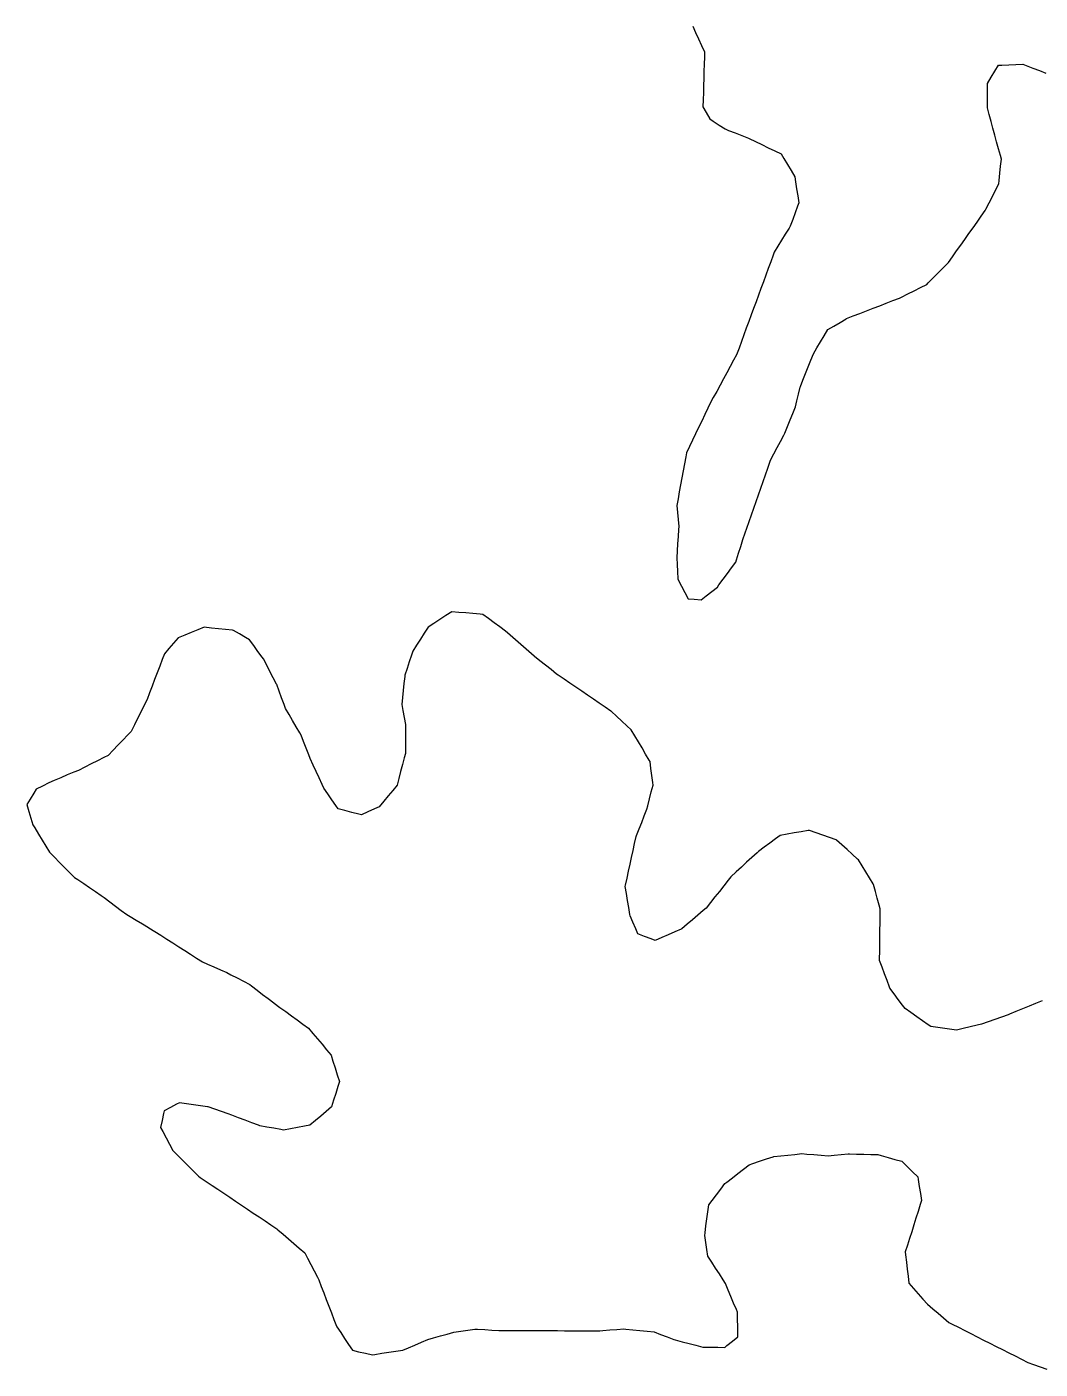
# Model space of a CAD drawing. Header units: millimetres. Extents: x 165 to 2352, y 1753 to 3323.
# Drawn here: x 1876.2 to 2019.2, y 1804.1 to 1993.5 of the extents above; entities that cross this region are included whole.
import ezdxf

# ---------------------------------------------------------------- set-up
doc = ezdxf.new("R2010")
doc.units = ezdxf.units.MM
for name, color, linetype in [('ALL_ISLANDS', 7, 'Continuous'), ('OUTLINE_ISLAND_02', 7, 'Continuous'), ('OUTLINE_ISLAND_03', 7, 'Continuous')]:
    doc.layers.add(name, color=color, linetype=linetype)

msp = doc.modelspace()

# ---------------------------------------------------------------- linework, layer by layer
at = {"layer": 'ALL_ISLANDS'}
for points in [[(1970.1695, 1993.6142), (1970.5882, 1992.7061), (1971.0069, 1991.7979), (1971.4256, 1990.8898), (1971.8443, 1989.9817), (1971.8221, 1989.2329), (1971.7924, 1988.2333), (1971.7628, 1987.2338), (1971.7331, 1986.2342), (1971.7035, 1985.2346), (1971.6738, 1984.2351), (1971.6442, 1983.2355), (1971.6145, 1982.236), (1972.0904, 1981.403), (1972.5864, 1980.5347), (1973.0787, 1980.2073), (1973.9113, 1979.6535), (1974.744, 1979.0997), (1975.2314, 1978.9083), (1976.1621, 1978.5426), (1977.0929, 1978.177), (1978.0236, 1977.8113), (1978.1383, 1977.7561), (1979.0391, 1977.3219), (1979.9399, 1976.8877), (1980.8407, 1976.4535), (1981.7416, 1976.0193), (1982.6424, 1975.5851), (1983.0273, 1974.941), (1983.5403, 1974.0826), (1984.0533, 1973.2242), (1984.5663, 1972.3658), (1984.6776, 1971.6642), (1984.8344, 1970.6765), (1984.9911, 1969.6889), (1985.1478, 1968.7012), (1984.9614, 1968.1869), (1984.6206, 1967.2467), (1984.2798, 1966.3066), (1983.9391, 1965.3664), (1983.7708, 1965.095), (1983.2438, 1964.2451), (1982.7169, 1963.3952), (1982.1899, 1962.5453), (1981.663, 1961.6954), (1981.5199, 1961.3044), (1981.1761, 1960.3654), (1980.8324, 1959.4263), (1980.4886, 1958.4872), (1980.1449, 1957.5482), (1979.8011, 1956.6091), (1979.4574, 1955.6701), (1979.1136, 1954.731), (1978.7698, 1953.7919), (1978.4261, 1952.8529), (1978.0823, 1951.9138), (1977.7386, 1950.9748), (1977.3948, 1950.0357), (1977.0511, 1949.0966), (1976.7073, 1948.1576), (1976.3636, 1947.2185), (1975.9509, 1946.4604), (1975.4728, 1945.5821), (1974.9946, 1944.7038), (1974.5165, 1943.8256), (1974.0384, 1942.9473), (1973.5603, 1942.069), (1973.0821, 1941.1907), (1972.604, 1940.3124), (1972.3085, 1939.695), (1971.8766, 1938.7931), (1971.4448, 1937.8911), (1971.013, 1936.9892), (1970.5811, 1936.0872), (1970.1493, 1935.1853), (1969.7175, 1934.2833), (1969.2856, 1933.3814), (1969.1854, 1932.8347), (1969.0049, 1931.8512), (1968.8245, 1930.8676), (1968.6441, 1929.884), (1968.4637, 1928.9004), (1968.2833, 1927.9168), (1968.1029, 1926.9332), (1967.9224, 1925.9496), (1968.0131, 1924.9779), (1968.1061, 1923.9823), (1968.199, 1922.9866), (1968.1733, 1922.578), (1968.1103, 1921.58), (1968.0473, 1920.582), (1967.9843, 1919.584), (1967.9213, 1918.586), (1967.963, 1917.6377), (1968.0069, 1916.6386), (1968.0508, 1915.6396), (1968.1427, 1915.4624), (1968.603, 1914.5747), (1969.0634, 1913.687), (1969.5237, 1912.7992), (1970.3605, 1912.737), (1971.3578, 1912.6629), (1972.0755, 1913.2259), (1972.8622, 1913.8432), (1973.649, 1914.4604), (1973.8775, 1914.7704), (1974.4708, 1915.5754), (1975.0641, 1916.3803), (1975.6574, 1917.1853), (1976.2507, 1917.9903), (1976.349, 1918.2979), (1976.6536, 1919.2504), (1976.9582, 1920.2029), (1977.2627, 1921.1554), (1977.5673, 1922.1079), (1977.7959, 1922.7641), (1978.1249, 1923.7084), (1978.4539, 1924.6527), (1978.7829, 1925.597), (1979.1119, 1926.5414), (1979.441, 1927.4857), (1979.77, 1928.43), (1980.099, 1929.3744), (1980.428, 1930.3187), (1980.757, 1931.263), (1981.086, 1932.2073), (1981.171, 1932.3672), (1981.6402, 1933.2503), (1982.1094, 1934.1334), (1982.5787, 1935.0165), (1983.0479, 1935.8996), (1983.1642, 1936.1881), (1983.538, 1937.1156), (1983.9119, 1938.0431), (1984.2857, 1938.9706), (1984.6595, 1939.8981), (1984.8617, 1940.7259), (1985.099, 1941.6974), (1985.3363, 1942.6688), (1985.3659, 1942.743), (1985.7365, 1943.6718), (1986.1071, 1944.6006), (1986.4777, 1945.5294), (1986.8483, 1946.4582), (1987.2188, 1947.387), (1987.7104, 1948.2095), (1988.2235, 1949.0678), (1988.7366, 1949.9262), (1989.2496, 1950.7845), (1990.1064, 1951.2987), (1990.9638, 1951.8133), (1991.8212, 1952.3279), (1991.8966, 1952.357), (1992.8294, 1952.7175), (1993.7621, 1953.0779), (1994.6949, 1953.4384), (1995.6277, 1953.7988), (1996.5605, 1954.1593), (1997.4932, 1954.5197), (1998.426, 1954.8802), (1999.3588, 1955.2406), (1999.6381, 1955.381), (2000.5316, 1955.83), (2001.4252, 1956.2789), (2002.3187, 1956.7279), (2003.2123, 1957.1769), (2003.4039, 1957.3692), (2004.1099, 1958.0774), (2004.8158, 1958.7857), (2005.5218, 1959.4939), (2006.2277, 1960.2022), (2006.2662, 1960.2565), (2006.8438, 1961.0727), (2007.4215, 1961.889), (2007.9991, 1962.7053), (2008.5768, 1963.5216), (2009.1545, 1964.3378), (2009.7321, 1965.1541), (2010.3098, 1965.9704), (2010.8875, 1966.7867), (2011.4651, 1967.6029), (2011.5574, 1967.7832), (2012.0134, 1968.6732), (2012.4693, 1969.5632), (2012.9252, 1970.4532), (2013.3811, 1971.3433), (2013.4311, 1971.8486), (2013.5295, 1972.8438), (2013.628, 1973.8389), (2013.7264, 1974.834), (2013.5893, 1975.3388), (2013.3271, 1976.3038), (2013.065, 1977.2688), (2012.8028, 1978.2339), (2012.5407, 1979.1989), (2012.2785, 1980.1639), (2012.0164, 1981.129), (2011.7542, 1982.094), (2011.7546, 1982.4668), (2011.7554, 1983.4668), (2011.7562, 1984.4668), (2011.757, 1985.4668), (2011.7939, 1985.5289), (2012.3047, 1986.3886), (2012.8155, 1987.2483), (2013.3262, 1988.1081), (2013.7791, 1988.1233), (2014.7785, 1988.1571), (2015.778, 1988.1908), (2016.7774, 1988.2245), (2017.2229, 1988.0557), (2018.158, 1987.7014), (2019.0931, 1987.3471), (2020.0283, 1986.9928)], [(2019.4903, 1856.0886), (2018.5659, 1855.7071), (2017.6416, 1855.3255), (2016.7172, 1854.944), (2015.7929, 1854.5624), (2014.8685, 1854.1809), (2014.6997, 1854.1222), (2013.7551, 1853.7941), (2012.8105, 1853.4659), (2011.8659, 1853.1377), (2010.9213, 1852.8095), (2010.2993, 1852.6555), (2009.3286, 1852.415), (2008.3579, 1852.1746), (2007.3873, 1851.9342), (2006.7363, 1852.0256), (2005.746, 1852.1648), (2004.7557, 1852.3039), (2003.7654, 1852.443), (2003.4217, 1852.6849), (2002.6039, 1853.2604), (2001.7861, 1853.8359), (2000.9684, 1854.4115), (2000.1506, 1854.987), (1999.7858, 1855.4765), (1999.1884, 1856.2784), (1998.5909, 1857.0803), (1997.9934, 1857.8821), (1997.9442, 1858.0148), (1997.5963, 1858.9524), (1997.2485, 1859.8899), (1996.9006, 1860.8275), (1996.5528, 1861.765), (1996.5561, 1862.0516), (1996.5674, 1863.0515), (1996.5788, 1864.0514), (1996.5902, 1865.0514), (1996.6015, 1866.0513), (1996.6129, 1867.0512), (1996.6243, 1868.0512), (1996.6357, 1869.0511), (1996.4879, 1869.5939), (1996.2252, 1870.5588), (1995.9625, 1871.5236), (1995.6998, 1872.4885), (1995.6448, 1872.5784), (1995.1224, 1873.4311), (1994.6001, 1874.2838), (1994.0777, 1875.1366), (1993.5554, 1875.9893), (1993.4411, 1876.0918), (1992.6966, 1876.7595), (1991.9522, 1877.4271), (1991.2077, 1878.0948), (1990.4632, 1878.7625), (1990.4189, 1878.7784), (1989.4778, 1879.1168), (1988.5368, 1879.4551), (1987.5958, 1879.7934), (1986.6548, 1880.1318), (1986.4694, 1880.1001), (1985.4837, 1879.9317), (1984.498, 1879.7633), (1983.5123, 1879.5949), (1982.5266, 1879.4265), (1981.8545, 1878.9321), (1981.049, 1878.3394), (1980.2436, 1877.7468), (1979.4381, 1877.1542), (1979.2524, 1876.9832), (1978.5168, 1876.3058), (1977.7812, 1875.6284), (1977.0455, 1874.9511), (1976.3099, 1874.2737), (1975.5743, 1873.5963), (1975.1771, 1873.0958), (1974.5555, 1872.3125), (1973.9338, 1871.5291), (1973.3122, 1870.7458), (1972.6906, 1869.9625), (1972.069, 1869.1792), (1971.6609, 1868.8298), (1970.9013, 1868.1794), (1970.1416, 1867.5291), (1969.382, 1866.8787), (1968.6224, 1866.2283), (1968.5557, 1866.1991), (1967.6396, 1865.7981), (1966.7236, 1865.3971), (1965.8075, 1864.9961), (1964.8914, 1864.5951), (1964.2969, 1864.8233), (1963.3633, 1865.1816), (1962.4296, 1865.5399), (1962.1308, 1866.2403), (1961.7383, 1867.1601), (1961.3458, 1868.0798), (1961.3133, 1868.276), (1961.1497, 1869.2625), (1960.9862, 1870.2491), (1960.8226, 1871.2356), (1960.6591, 1872.2222), (1960.7008, 1872.4131), (1960.9144, 1873.39), (1961.128, 1874.3669), (1961.3416, 1875.3438), (1961.5552, 1876.3208), (1961.7688, 1877.2977), (1961.9824, 1878.2746), (1962.196, 1879.2515), (1962.2546, 1879.4022), (1962.6171, 1880.3342), (1962.9797, 1881.2661), (1963.3422, 1882.1981), (1963.7047, 1883.1301), (1963.8282, 1883.6126), (1964.0759, 1884.5814), (1964.3237, 1885.5502), (1964.5715, 1886.5191), (1964.5251, 1886.8905), (1964.401, 1887.8827), (1964.277, 1888.875), (1964.1529, 1889.8673), (1964.0457, 1890.0462), (1963.5317, 1890.904), (1963.0176, 1891.7617), (1962.5036, 1892.6195), (1961.9896, 1893.4773), (1961.4755, 1894.335), (1960.8959, 1894.8707), (1960.1614, 1895.5493), (1959.427, 1896.228), (1958.6925, 1896.9067), (1958.6364, 1896.9449), (1957.8101, 1897.5081), (1956.9837, 1898.0713), (1956.1574, 1898.6344), (1955.331, 1899.1976), (1954.5047, 1899.7608), (1953.6784, 1900.324), (1952.852, 1900.8872), (1952.0257, 1901.4503), (1951.1994, 1902.0135), (1950.9677, 1902.1969), (1950.1835, 1902.8175), (1949.3994, 1903.4381), (1948.6153, 1904.0587), (1947.8311, 1904.6793), (1947.79, 1904.7156), (1947.0412, 1905.3784), (1946.2924, 1906.0411), (1945.5436, 1906.7039), (1944.7947, 1907.3667), (1944.0459, 1908.0294), (1943.7602, 1908.2394), (1942.9543, 1908.8316), (1942.1485, 1909.4238), (1941.3427, 1910.0159), (1940.5369, 1910.6081), (1940.1607, 1910.6398), (1939.1643, 1910.724), (1938.1678, 1910.8082), (1937.1714, 1910.8923), (1936.1749, 1910.9765), (1935.3387, 1910.4335), (1934.5, 1909.8888), (1933.6613, 1909.3442), (1932.8226, 1908.7996), (1932.2912, 1907.9666), (1931.7534, 1907.1235), (1931.2156, 1906.2804), (1930.6777, 1905.4374), (1930.4899, 1904.8705), (1930.1754, 1903.9212), (1929.8609, 1902.972), (1929.5464, 1902.0227), (1929.5296, 1901.8538), (1929.4306, 1900.8587), (1929.3317, 1899.8636), (1929.2328, 1898.8685), (1929.1338, 1897.8734), (1929.2793, 1897.0532), (1929.454, 1896.0686), (1929.6287, 1895.084), (1929.6286, 1895.0022), (1929.6269, 1894.0022), (1929.6252, 1893.0022), (1929.6235, 1892.0022), (1929.6219, 1891.0022), (1929.459, 1890.3726), (1929.2086, 1889.4044), (1928.9583, 1888.4363), (1928.7079, 1887.4681), (1928.4575, 1886.5), (1927.848, 1885.7689), (1927.2076, 1885.0008), (1926.5673, 1884.2327), (1925.9269, 1883.4646), (1925.2571, 1883.1593), (1924.3472, 1882.7446), (1923.4373, 1882.3299), (1923.0372, 1882.4299), (1922.0671, 1882.6726), (1921.097, 1882.9152), (1920.1269, 1883.1579), (1919.8033, 1883.629), (1919.2372, 1884.4533), (1918.671, 1885.2776), (1918.1049, 1886.1019), (1917.8656, 1886.6231), (1917.4484, 1887.5319), (1917.0312, 1888.4407), (1916.614, 1889.3496), (1916.1968, 1890.2584), (1915.9916, 1890.7861), (1915.6292, 1891.7181), (1915.2668, 1892.6501), (1914.9045, 1893.5822), (1914.7232, 1893.8917), (1914.2178, 1894.7546), (1913.7124, 1895.6175), (1913.207, 1896.4804), (1912.7016, 1897.3432), (1912.5018, 1897.8858), (1912.1561, 1898.8242), (1911.8105, 1899.7626), (1911.4649, 1900.701), (1911.4314, 1900.7663), (1910.9752, 1901.6562), (1910.519, 1902.5461), (1910.0629, 1903.4359), (1909.6067, 1904.3258), (1909.4172, 1904.5853), (1908.8277, 1905.3931), (1908.2381, 1906.2008), (1907.6486, 1907.0085), (1907.077, 1907.3425), (1906.2135, 1907.847), (1905.3501, 1908.3514), (1905.2265, 1908.3647), (1904.2322, 1908.4714), (1903.2379, 1908.5781), (1902.2436, 1908.6849), (1901.2493, 1908.7916), (1900.3369, 1908.4202), (1899.4107, 1908.0432), (1898.4844, 1907.6662), (1897.5582, 1907.2892), (1896.9186, 1906.5475), (1896.2656, 1905.7901), (1895.6125, 1905.0328), (1895.3063, 1904.2249), (1894.9519, 1903.2898), (1894.5975, 1902.3547), (1894.2431, 1901.4196), (1893.8887, 1900.4845), (1893.5343, 1899.5494), (1893.1799, 1898.6143), (1893.1667, 1898.5875), (1892.7233, 1897.6912), (1892.28, 1896.7948), (1891.8366, 1895.8985), (1891.3933, 1895.0021), (1890.95, 1894.1058), (1890.4588, 1893.596), (1889.7649, 1892.8758), (1889.0711, 1892.1557), (1888.3773, 1891.4356), (1887.6835, 1890.7154), (1887.0776, 1890.4076), (1886.1861, 1889.9547), (1885.2946, 1889.5017), (1884.4031, 1889.0487), (1883.5115, 1888.5958), (1882.8448, 1888.3241), (1881.9187, 1887.9467), (1880.9926, 1887.5694), (1880.0666, 1887.192), (1879.3289, 1886.8271), (1878.4326, 1886.3837), (1877.5363, 1885.9403), (1877.2016, 1885.3928), (1876.6801, 1884.5395), (1876.2073, 1883.7659), (1876.4946, 1882.808), (1876.782, 1881.8502), (1877.0693, 1880.8924), (1877.3243, 1880.4708), (1877.8418, 1879.6151), (1878.3593, 1878.7594), (1878.8767, 1877.9037), (1879.3942, 1877.048), (1879.4066, 1877.0357), (1880.114, 1876.3289), (1880.8214, 1875.6221), (1881.5289, 1874.9153), (1882.2363, 1874.2085), (1882.9437, 1873.5017), (1883.3991, 1873.1927), (1884.2266, 1872.6313), (1885.0541, 1872.0698), (1885.8816, 1871.5083), (1886.709, 1870.9468), (1887.1061, 1870.6478), (1887.9049, 1870.0462), (1888.7037, 1869.4446), (1889.5025, 1868.843), (1890.3013, 1868.2414), (1890.7842, 1867.9575), (1891.6462, 1867.4507), (1892.5083, 1866.9439), (1893.3703, 1866.4371), (1893.4218, 1866.4043), (1894.2651, 1865.8669), (1895.1085, 1865.3296), (1895.9518, 1864.7922), (1896.7952, 1864.2548), (1897.6385, 1863.7175), (1898.4819, 1863.1801), (1899.3252, 1862.6427), (1900.1685, 1862.1054), (1901.0119, 1861.568), (1901.6853, 1861.2711), (1902.6003, 1860.8676), (1903.5153, 1860.4641), (1904.4303, 1860.0607), (1904.9966, 1859.768), (1905.885, 1859.309), (1906.7734, 1858.8499), (1907.6618, 1858.3909), (1907.8952, 1858.2123), (1908.6893, 1857.6045), (1909.4834, 1856.9968), (1910.2775, 1856.389), (1911.0717, 1855.7813), (1911.1218, 1855.7448), (1911.9307, 1855.1569), (1912.7396, 1854.5689), (1913.5486, 1853.981), (1914.3575, 1853.3931), (1915.1664, 1852.8052), (1915.9753, 1852.2172), (1916.5821, 1851.4863), (1917.2209, 1850.717), (1917.8597, 1849.9476), (1918.4985, 1849.1782), (1919.1372, 1848.4088), (1919.4052, 1847.5595), (1919.7062, 1846.6059), (1920.0071, 1845.6522), (1920.3081, 1844.6986), (1920.0883, 1843.9804), (1919.7956, 1843.0242), (1919.5029, 1842.068), (1919.2102, 1841.1118), (1918.4541, 1840.4733), (1917.6901, 1839.8282), (1916.9261, 1839.183), (1916.162, 1838.5378), (1915.3667, 1838.3922), (1914.383, 1838.2122), (1913.3993, 1838.0322), (1912.4157, 1837.8521), (1912.0307, 1837.9202), (1911.046, 1838.0945), (1910.0613, 1838.2687), (1909.0766, 1838.443), (1908.8895, 1838.5146), (1907.9556, 1838.8719), (1907.0216, 1839.2293), (1906.0876, 1839.5867), (1905.1537, 1839.9441), (1904.6059, 1840.1364), (1903.6623, 1840.4676), (1902.7188, 1840.7989), (1901.7752, 1841.1301), (1901.705, 1841.14), (1900.7148, 1841.2794), (1899.7245, 1841.4188), (1898.7343, 1841.5582), (1897.744, 1841.6976), (1897.3424, 1841.4859), (1896.4577, 1841.0197), (1895.573, 1840.5536), (1895.4963, 1840.187), (1895.2914, 1839.2082), (1895.0865, 1838.2294), (1895.4009, 1837.6331), (1895.8674, 1836.7486), (1896.3339, 1835.864), (1896.8003, 1834.9795), (1896.8962, 1834.8831), (1897.6011, 1834.1738), (1898.306, 1833.4645), (1899.0109, 1832.7552), (1899.7159, 1832.0459), (1900.4208, 1831.3366), (1900.6883, 1831.1571), (1901.5187, 1830.6), (1902.3491, 1830.0428), (1903.1795, 1829.4856), (1904.0099, 1828.9285), (1904.8403, 1828.3713), (1905.6707, 1827.8141), (1906.5011, 1827.257), (1907.3315, 1826.6998), (1908.1619, 1826.1426), (1908.9923, 1825.5855), (1909.8227, 1825.0283), (1910.6532, 1824.4712), (1911.4836, 1823.914), (1911.6308, 1823.7871), (1912.3882, 1823.1342), (1913.1457, 1822.4813), (1913.9031, 1821.8284), (1914.6606, 1821.1755), (1915.4181, 1820.5227), (1915.8312, 1819.7501), (1916.3028, 1818.8683), (1916.7744, 1817.9865), (1917.246, 1817.1047), (1917.3903, 1816.7281), (1917.7481, 1815.7943), (1918.1059, 1814.8605), (1918.4637, 1813.9267), (1918.8214, 1812.9929), (1919.1792, 1812.0591), (1919.537, 1811.1253), (1919.8948, 1810.1915), (1919.9528, 1810.104), (1920.5054, 1809.2705), (1921.058, 1808.4371), (1921.6106, 1807.6036), (1922.1632, 1806.7702), (1923.0195, 1806.5768), (1923.995, 1806.3566), (1924.9704, 1806.1363), (1925.3308, 1806.1926), (1926.3188, 1806.3468), (1927.3068, 1806.5011), (1928.2949, 1806.6554), (1929.2829, 1806.8096), (1930.047, 1807.1275), (1930.9702, 1807.5117), (1931.8935, 1807.8958), (1932.8168, 1808.2799), (1933.6065, 1808.5101), (1934.5665, 1808.7899), (1935.5266, 1809.0698), (1936.4866, 1809.3496), (1937.4546, 1809.4887), (1938.4444, 1809.6311), (1939.4342, 1809.7734), (1939.8263, 1809.7497), (1940.8244, 1809.6893), (1941.8226, 1809.629), (1942.8208, 1809.5686), (1943.0776, 1809.5678), (1944.0776, 1809.5648), (1945.0776, 1809.5618), (1946.0776, 1809.5588), (1947.0776, 1809.5558), (1948.0776, 1809.5527), (1949.0776, 1809.5497), (1950.0776, 1809.5467), (1951.0776, 1809.5437), (1952.0776, 1809.5407), (1953.0776, 1809.5376), (1954.0776, 1809.5346), (1955.0776, 1809.5316), (1956.0776, 1809.5286), (1957.0776, 1809.5256), (1957.4818, 1809.5583), (1958.4785, 1809.6392), (1959.4753, 1809.72), (1960.472, 1809.8008), (1960.7408, 1809.7727), (1961.7354, 1809.6686), (1962.7299, 1809.5646), (1963.7245, 1809.4606), (1964.7191, 1809.3566), (1965.6468, 1809.0037), (1966.5814, 1808.6482), (1967.5161, 1808.2927), (1967.7199, 1808.2395), (1968.6875, 1807.987), (1969.6551, 1807.7345), (1970.6227, 1807.482), (1971.5902, 1807.2294), (1971.6984, 1807.2278), (1972.6983, 1807.2124), (1973.6982, 1807.197), (1974.6981, 1807.1816), (1975.0017, 1807.4253), (1975.7815, 1808.0513), (1976.5614, 1808.6772), (1976.5528, 1809.1296), (1976.5337, 1810.1295), (1976.5146, 1811.1293), (1976.4956, 1812.1291), (1976.336, 1812.511), (1975.9506, 1813.4337), (1975.5651, 1814.3564), (1975.1797, 1815.2791), (1974.7942, 1816.2019), (1974.4742, 1816.6997), (1973.9336, 1817.5409), (1973.3929, 1818.3822), (1972.8523, 1819.2234), (1972.3116, 1820.0647), (1972.1718, 1821.0054), (1972.0248, 1821.9945), (1971.8778, 1822.9836), (1971.9213, 1823.3242), (1972.0477, 1824.3162), (1972.1742, 1825.3082), (1972.3006, 1826.3002), (1972.4271, 1827.2921), (1972.9081, 1827.9238), (1973.5139, 1828.7194), (1974.1197, 1829.515), (1974.7255, 1830.3107), (1974.9752, 1830.5023), (1975.7685, 1831.1111), (1976.5618, 1831.7199), (1977.3551, 1832.3287), (1978.1484, 1832.9375), (1978.6751, 1833.1182), (1979.621, 1833.4426), (1980.5669, 1833.767), (1981.5128, 1834.0914), (1981.6132, 1834.102), (1982.6077, 1834.2064), (1983.6023, 1834.3108), (1984.5968, 1834.4152), (1985.5913, 1834.5197), (1986.2882, 1834.4642), (1987.285, 1834.3849), (1988.2819, 1834.3056), (1989.2787, 1834.2263), (1990.1356, 1834.3022), (1991.1317, 1834.3905), (1992.1278, 1834.4787), (1992.3072, 1834.475), (1993.307, 1834.4546), (1994.3068, 1834.4342), (1995.3065, 1834.4138), (1996.3063, 1834.3933), (1996.7852, 1834.258), (1997.7475, 1833.9862), (1998.7099, 1833.7143), (1999.6722, 1833.4424), (1999.7699, 1833.3481), (2000.4893, 1832.6535), (2001.2088, 1831.959), (2001.9283, 1831.2645), (2001.9921, 1830.8578), (2002.1471, 1829.8699), (2002.3021, 1828.8819), (2002.4571, 1827.894), (2002.2773, 1827.3241), (2001.9765, 1826.3705), (2001.6756, 1825.4168), (2001.3747, 1824.4631), (2001.0738, 1823.5095), (2000.7729, 1822.5558), (2000.4721, 1821.6022), (2000.1712, 1820.6485), (2000.2199, 1820.2202), (2000.3328, 1819.2266), (2000.4457, 1818.233), (2000.5586, 1817.2394), (2000.6715, 1816.2458), (2001.3333, 1815.5005), (2001.9973, 1814.7528), (2002.6614, 1814.0051), (2003.3254, 1813.2574), (2004.0473, 1812.6417), (2004.8082, 1811.9929), (2005.5691, 1811.344), (2006.33, 1810.6951), (2006.7667, 1810.4747), (2007.6594, 1810.0242), (2008.5522, 1809.5736), (2009.4449, 1809.1231), (2010.3377, 1808.6725), (2011.2304, 1808.2219), (2012.1232, 1807.7714), (2013.0159, 1807.3208), (2013.9086, 1806.8702), (2014.8014, 1806.4197), (2015.6941, 1805.9691), (2016.5869, 1805.5186), (2017.4796, 1805.068), (2018.2548, 1804.7886), (2019.1956, 1804.4496), (2020.1364, 1804.1106)]]:
    msp.add_lwpolyline(points, dxfattribs=at)
at = {"layer": 'OUTLINE_ISLAND_02'}
msp.add_lwpolyline([(1970.1695, 1993.6142), (1970.5882, 1992.7061), (1971.0069, 1991.7979), (1971.4256, 1990.8898), (1971.8443, 1989.9817), (1971.8221, 1989.2329), (1971.7924, 1988.2333), (1971.7628, 1987.2338), (1971.7331, 1986.2342), (1971.7035, 1985.2346), (1971.6738, 1984.2351), (1971.6442, 1983.2355), (1971.6145, 1982.236), (1972.0904, 1981.403), (1972.5864, 1980.5347), (1973.0787, 1980.2073), (1973.9113, 1979.6535), (1974.744, 1979.0997), (1975.2314, 1978.9083), (1976.1621, 1978.5426), (1977.0929, 1978.177), (1978.0236, 1977.8113), (1978.1383, 1977.7561), (1979.0391, 1977.3219), (1979.9399, 1976.8877), (1980.8407, 1976.4535), (1981.7416, 1976.0193), (1982.6424, 1975.5851), (1983.0273, 1974.941), (1983.5403, 1974.0826), (1984.0533, 1973.2242), (1984.5663, 1972.3658), (1984.6776, 1971.6642), (1984.8344, 1970.6765), (1984.9911, 1969.6889), (1985.1478, 1968.7012), (1984.9614, 1968.1869), (1984.6206, 1967.2467), (1984.2798, 1966.3066), (1983.9391, 1965.3664), (1983.7708, 1965.095), (1983.2438, 1964.2451), (1982.7169, 1963.3952), (1982.1899, 1962.5453), (1981.663, 1961.6954), (1981.5199, 1961.3044), (1981.1761, 1960.3654), (1980.8324, 1959.4263), (1980.4886, 1958.4872), (1980.1449, 1957.5482), (1979.8011, 1956.6091), (1979.4574, 1955.6701), (1979.1136, 1954.731), (1978.7698, 1953.7919), (1978.4261, 1952.8529), (1978.0823, 1951.9138), (1977.7386, 1950.9748), (1977.3948, 1950.0357), (1977.0511, 1949.0966), (1976.7073, 1948.1576), (1976.3636, 1947.2185), (1975.9509, 1946.4604), (1975.4728, 1945.5821), (1974.9946, 1944.7038), (1974.5165, 1943.8256), (1974.0384, 1942.9473), (1973.5603, 1942.069), (1973.0821, 1941.1907), (1972.604, 1940.3124), (1972.3085, 1939.695), (1971.8766, 1938.7931), (1971.4448, 1937.8911), (1971.013, 1936.9892), (1970.5811, 1936.0872), (1970.1493, 1935.1853), (1969.7175, 1934.2833), (1969.2856, 1933.3814), (1969.1854, 1932.8347), (1969.0049, 1931.8512), (1968.8245, 1930.8676), (1968.6441, 1929.884), (1968.4637, 1928.9004), (1968.2833, 1927.9168), (1968.1029, 1926.9332), (1967.9224, 1925.9496), (1968.0131, 1924.9779), (1968.1061, 1923.9823), (1968.199, 1922.9866), (1968.1733, 1922.578), (1968.1103, 1921.58), (1968.0473, 1920.582), (1967.9843, 1919.584), (1967.9213, 1918.586), (1967.963, 1917.6377), (1968.0069, 1916.6386), (1968.0508, 1915.6396), (1968.1427, 1915.4624), (1968.603, 1914.5747), (1969.0634, 1913.687), (1969.5237, 1912.7992), (1970.3605, 1912.737), (1971.3578, 1912.6629), (1972.0755, 1913.2259), (1972.8622, 1913.8432), (1973.649, 1914.4604), (1973.8775, 1914.7704), (1974.4708, 1915.5754), (1975.0641, 1916.3803), (1975.6574, 1917.1853), (1976.2507, 1917.9903), (1976.349, 1918.2979), (1976.6536, 1919.2504), (1976.9582, 1920.2029), (1977.2627, 1921.1554), (1977.5673, 1922.1079), (1977.7959, 1922.7641), (1978.1249, 1923.7084), (1978.4539, 1924.6527), (1978.7829, 1925.597), (1979.1119, 1926.5414), (1979.441, 1927.4857), (1979.77, 1928.43), (1980.099, 1929.3744), (1980.428, 1930.3187), (1980.757, 1931.263), (1981.086, 1932.2073), (1981.171, 1932.3672), (1981.6402, 1933.2503), (1982.1094, 1934.1334), (1982.5787, 1935.0165), (1983.0479, 1935.8996), (1983.1642, 1936.1881), (1983.538, 1937.1156), (1983.9119, 1938.0431), (1984.2857, 1938.9706), (1984.6595, 1939.8981), (1984.8617, 1940.7259), (1985.099, 1941.6974), (1985.3363, 1942.6688), (1985.3659, 1942.743), (1985.7365, 1943.6718), (1986.1071, 1944.6006), (1986.4777, 1945.5294), (1986.8483, 1946.4582), (1987.2188, 1947.387), (1987.7104, 1948.2095), (1988.2235, 1949.0678), (1988.7366, 1949.9262), (1989.2496, 1950.7845), (1990.1064, 1951.2987), (1990.9638, 1951.8133), (1991.8212, 1952.3279), (1991.8966, 1952.357), (1992.8294, 1952.7175), (1993.7621, 1953.0779), (1994.6949, 1953.4384), (1995.6277, 1953.7988), (1996.5605, 1954.1593), (1997.4932, 1954.5197), (1998.426, 1954.8802), (1999.3588, 1955.2406), (1999.6381, 1955.381), (2000.5316, 1955.83), (2001.4252, 1956.2789), (2002.3187, 1956.7279), (2003.2123, 1957.1769), (2003.4039, 1957.3692), (2004.1099, 1958.0774), (2004.8158, 1958.7857), (2005.5218, 1959.4939), (2006.2277, 1960.2022), (2006.2662, 1960.2565), (2006.8438, 1961.0727), (2007.4215, 1961.889), (2007.9991, 1962.7053), (2008.5768, 1963.5216), (2009.1545, 1964.3378), (2009.7321, 1965.1541), (2010.3098, 1965.9704), (2010.8875, 1966.7867), (2011.4651, 1967.6029), (2011.5574, 1967.7832), (2012.0134, 1968.6732), (2012.4693, 1969.5632), (2012.9252, 1970.4532), (2013.3811, 1971.3433), (2013.4311, 1971.8486), (2013.5295, 1972.8438), (2013.628, 1973.8389), (2013.7264, 1974.834), (2013.5893, 1975.3388), (2013.3271, 1976.3038), (2013.065, 1977.2688), (2012.8028, 1978.2339), (2012.5407, 1979.1989), (2012.2785, 1980.1639), (2012.0164, 1981.129), (2011.7542, 1982.094), (2011.7546, 1982.4668), (2011.7554, 1983.4668), (2011.7562, 1984.4668), (2011.757, 1985.4668), (2011.7939, 1985.5289), (2012.3047, 1986.3886), (2012.8155, 1987.2483), (2013.3262, 1988.1081), (2013.7791, 1988.1233), (2014.7785, 1988.1571), (2015.778, 1988.1908), (2016.7774, 1988.2245), (2017.2229, 1988.0557), (2018.158, 1987.7014), (2019.0931, 1987.3471), (2020.0283, 1986.9928)], dxfattribs=at)
at = {"layer": 'OUTLINE_ISLAND_03'}
msp.add_lwpolyline([(2019.4903, 1856.0886), (2018.5659, 1855.7071), (2017.6416, 1855.3255), (2016.7172, 1854.944), (2015.7929, 1854.5624), (2014.8685, 1854.1809), (2014.6997, 1854.1222), (2013.7551, 1853.7941), (2012.8105, 1853.4659), (2011.8659, 1853.1377), (2010.9213, 1852.8095), (2010.2993, 1852.6555), (2009.3286, 1852.415), (2008.3579, 1852.1746), (2007.3873, 1851.9342), (2006.7363, 1852.0256), (2005.746, 1852.1648), (2004.7557, 1852.3039), (2003.7654, 1852.443), (2003.4217, 1852.6849), (2002.6039, 1853.2604), (2001.7861, 1853.8359), (2000.9684, 1854.4115), (2000.1506, 1854.987), (1999.7858, 1855.4765), (1999.1884, 1856.2784), (1998.5909, 1857.0803), (1997.9934, 1857.8821), (1997.9442, 1858.0148), (1997.5963, 1858.9524), (1997.2485, 1859.8899), (1996.9006, 1860.8275), (1996.5528, 1861.765), (1996.5561, 1862.0516), (1996.5674, 1863.0515), (1996.5788, 1864.0514), (1996.5902, 1865.0514), (1996.6015, 1866.0513), (1996.6129, 1867.0512), (1996.6243, 1868.0512), (1996.6357, 1869.0511), (1996.4879, 1869.5939), (1996.2252, 1870.5588), (1995.9625, 1871.5236), (1995.6998, 1872.4885), (1995.6448, 1872.5784), (1995.1224, 1873.4311), (1994.6001, 1874.2838), (1994.0777, 1875.1366), (1993.5554, 1875.9893), (1993.4411, 1876.0918), (1992.6966, 1876.7595), (1991.9522, 1877.4271), (1991.2077, 1878.0948), (1990.4632, 1878.7625), (1990.4189, 1878.7784), (1989.4778, 1879.1168), (1988.5368, 1879.4551), (1987.5958, 1879.7934), (1986.6548, 1880.1318), (1986.4694, 1880.1001), (1985.4837, 1879.9317), (1984.498, 1879.7633), (1983.5123, 1879.5949), (1982.5266, 1879.4265), (1981.8545, 1878.9321), (1981.049, 1878.3394), (1980.2436, 1877.7468), (1979.4381, 1877.1542), (1979.2524, 1876.9832), (1978.5168, 1876.3058), (1977.7812, 1875.6284), (1977.0455, 1874.9511), (1976.3099, 1874.2737), (1975.5743, 1873.5963), (1975.1771, 1873.0958), (1974.5555, 1872.3125), (1973.9338, 1871.5291), (1973.3122, 1870.7458), (1972.6906, 1869.9625), (1972.069, 1869.1792), (1971.6609, 1868.8298), (1970.9013, 1868.1794), (1970.1416, 1867.5291), (1969.382, 1866.8787), (1968.6224, 1866.2283), (1968.5557, 1866.1991), (1967.6396, 1865.7981), (1966.7236, 1865.3971), (1965.8075, 1864.9961), (1964.8914, 1864.5951), (1964.2969, 1864.8233), (1963.3633, 1865.1816), (1962.4296, 1865.5399), (1962.1308, 1866.2403), (1961.7383, 1867.1601), (1961.3458, 1868.0798), (1961.3133, 1868.276), (1961.1497, 1869.2625), (1960.9862, 1870.2491), (1960.8226, 1871.2356), (1960.6591, 1872.2222), (1960.7008, 1872.4131), (1960.9144, 1873.39), (1961.128, 1874.3669), (1961.3416, 1875.3438), (1961.5552, 1876.3208), (1961.7688, 1877.2977), (1961.9824, 1878.2746), (1962.196, 1879.2515), (1962.2546, 1879.4022), (1962.6171, 1880.3342), (1962.9797, 1881.2661), (1963.3422, 1882.1981), (1963.7047, 1883.1301), (1963.8282, 1883.6126), (1964.0759, 1884.5814), (1964.3237, 1885.5502), (1964.5715, 1886.5191), (1964.5251, 1886.8905), (1964.401, 1887.8827), (1964.277, 1888.875), (1964.1529, 1889.8673), (1964.0457, 1890.0462), (1963.5317, 1890.904), (1963.0176, 1891.7617), (1962.5036, 1892.6195), (1961.9896, 1893.4773), (1961.4755, 1894.335), (1960.8959, 1894.8707), (1960.1614, 1895.5493), (1959.427, 1896.228), (1958.6925, 1896.9067), (1958.6364, 1896.9449), (1957.8101, 1897.5081), (1956.9837, 1898.0713), (1956.1574, 1898.6344), (1955.331, 1899.1976), (1954.5047, 1899.7608), (1953.6784, 1900.324), (1952.852, 1900.8872), (1952.0257, 1901.4503), (1951.1994, 1902.0135), (1950.9677, 1902.1969), (1950.1835, 1902.8175), (1949.3994, 1903.4381), (1948.6153, 1904.0587), (1947.8311, 1904.6793), (1947.79, 1904.7156), (1947.0412, 1905.3784), (1946.2924, 1906.0411), (1945.5436, 1906.7039), (1944.7947, 1907.3667), (1944.0459, 1908.0294), (1943.7602, 1908.2394), (1942.9543, 1908.8316), (1942.1485, 1909.4238), (1941.3427, 1910.0159), (1940.5369, 1910.6081), (1940.1607, 1910.6398), (1939.1643, 1910.724), (1938.1678, 1910.8082), (1937.1714, 1910.8923), (1936.1749, 1910.9765), (1935.3387, 1910.4335), (1934.5, 1909.8888), (1933.6613, 1909.3442), (1932.8226, 1908.7996), (1932.2912, 1907.9666), (1931.7534, 1907.1235), (1931.2156, 1906.2804), (1930.6777, 1905.4374), (1930.4899, 1904.8705), (1930.1754, 1903.9212), (1929.8609, 1902.972), (1929.5464, 1902.0227), (1929.5296, 1901.8538), (1929.4306, 1900.8587), (1929.3317, 1899.8636), (1929.2328, 1898.8685), (1929.1338, 1897.8734), (1929.2793, 1897.0532), (1929.454, 1896.0686), (1929.6287, 1895.084), (1929.6286, 1895.0022), (1929.6269, 1894.0022), (1929.6252, 1893.0022), (1929.6235, 1892.0022), (1929.6219, 1891.0022), (1929.459, 1890.3726), (1929.2086, 1889.4044), (1928.9583, 1888.4363), (1928.7079, 1887.4681), (1928.4575, 1886.5), (1927.848, 1885.7689), (1927.2076, 1885.0008), (1926.5673, 1884.2327), (1925.9269, 1883.4646), (1925.2571, 1883.1593), (1924.3472, 1882.7446), (1923.4373, 1882.3299), (1923.0372, 1882.4299), (1922.0671, 1882.6726), (1921.097, 1882.9152), (1920.1269, 1883.1579), (1919.8033, 1883.629), (1919.2372, 1884.4533), (1918.671, 1885.2776), (1918.1049, 1886.1019), (1917.8656, 1886.6231), (1917.4484, 1887.5319), (1917.0312, 1888.4407), (1916.614, 1889.3496), (1916.1968, 1890.2584), (1915.9916, 1890.7861), (1915.6292, 1891.7181), (1915.2668, 1892.6501), (1914.9045, 1893.5822), (1914.7232, 1893.8917), (1914.2178, 1894.7546), (1913.7124, 1895.6175), (1913.207, 1896.4804), (1912.7016, 1897.3432), (1912.5018, 1897.8858), (1912.1561, 1898.8242), (1911.8105, 1899.7626), (1911.4649, 1900.701), (1911.4314, 1900.7663), (1910.9752, 1901.6562), (1910.519, 1902.5461), (1910.0629, 1903.4359), (1909.6067, 1904.3258), (1909.4172, 1904.5853), (1908.8277, 1905.3931), (1908.2381, 1906.2008), (1907.6486, 1907.0085), (1907.077, 1907.3425), (1906.2135, 1907.847), (1905.3501, 1908.3514), (1905.2265, 1908.3647), (1904.2322, 1908.4714), (1903.2379, 1908.5781), (1902.2436, 1908.6849), (1901.2493, 1908.7916), (1900.3369, 1908.4202), (1899.4107, 1908.0432), (1898.4844, 1907.6662), (1897.5582, 1907.2892), (1896.9186, 1906.5475), (1896.2656, 1905.7901), (1895.6125, 1905.0328), (1895.3063, 1904.2249), (1894.9519, 1903.2898), (1894.5975, 1902.3547), (1894.2431, 1901.4196), (1893.8887, 1900.4845), (1893.5343, 1899.5494), (1893.1799, 1898.6143), (1893.1667, 1898.5875), (1892.7233, 1897.6912), (1892.28, 1896.7948), (1891.8366, 1895.8985), (1891.3933, 1895.0021), (1890.95, 1894.1058), (1890.4588, 1893.596), (1889.7649, 1892.8758), (1889.0711, 1892.1557), (1888.3773, 1891.4356), (1887.6835, 1890.7154), (1887.0776, 1890.4076), (1886.1861, 1889.9547), (1885.2946, 1889.5017), (1884.4031, 1889.0487), (1883.5115, 1888.5958), (1882.8448, 1888.3241), (1881.9187, 1887.9467), (1880.9926, 1887.5694), (1880.0666, 1887.192), (1879.3289, 1886.8271), (1878.4326, 1886.3837), (1877.5363, 1885.9403), (1877.2016, 1885.3928), (1876.6801, 1884.5395), (1876.2073, 1883.7659), (1876.4946, 1882.808), (1876.782, 1881.8502), (1877.0693, 1880.8924), (1877.3243, 1880.4708), (1877.8418, 1879.6151), (1878.3593, 1878.7594), (1878.8767, 1877.9037), (1879.3942, 1877.048), (1879.4066, 1877.0357), (1880.114, 1876.3289), (1880.8214, 1875.6221), (1881.5289, 1874.9153), (1882.2363, 1874.2085), (1882.9437, 1873.5017), (1883.3991, 1873.1927), (1884.2266, 1872.6313), (1885.0541, 1872.0698), (1885.8816, 1871.5083), (1886.709, 1870.9468), (1887.1061, 1870.6478), (1887.9049, 1870.0462), (1888.7037, 1869.4446), (1889.5025, 1868.843), (1890.3013, 1868.2414), (1890.7842, 1867.9575), (1891.6462, 1867.4507), (1892.5083, 1866.9439), (1893.3703, 1866.4371), (1893.4218, 1866.4043), (1894.2651, 1865.8669), (1895.1085, 1865.3296), (1895.9518, 1864.7922), (1896.7952, 1864.2548), (1897.6385, 1863.7175), (1898.4819, 1863.1801), (1899.3252, 1862.6427), (1900.1685, 1862.1054), (1901.0119, 1861.568), (1901.6853, 1861.2711), (1902.6003, 1860.8676), (1903.5153, 1860.4641), (1904.4303, 1860.0607), (1904.9966, 1859.768), (1905.885, 1859.309), (1906.7734, 1858.8499), (1907.6618, 1858.3909), (1907.8952, 1858.2123), (1908.6893, 1857.6045), (1909.4834, 1856.9968), (1910.2775, 1856.389), (1911.0717, 1855.7813), (1911.1218, 1855.7448), (1911.9307, 1855.1569), (1912.7396, 1854.5689), (1913.5486, 1853.981), (1914.3575, 1853.3931), (1915.1664, 1852.8052), (1915.9753, 1852.2172), (1916.5821, 1851.4863), (1917.2209, 1850.717), (1917.8597, 1849.9476), (1918.4985, 1849.1782), (1919.1372, 1848.4088), (1919.4052, 1847.5595), (1919.7062, 1846.6059), (1920.0071, 1845.6522), (1920.3081, 1844.6986), (1920.0883, 1843.9804), (1919.7956, 1843.0242), (1919.5029, 1842.068), (1919.2102, 1841.1118), (1918.4541, 1840.4733), (1917.6901, 1839.8282), (1916.9261, 1839.183), (1916.162, 1838.5378), (1915.3667, 1838.3922), (1914.383, 1838.2122), (1913.3993, 1838.0322), (1912.4157, 1837.8521), (1912.0307, 1837.9202), (1911.046, 1838.0945), (1910.0613, 1838.2687), (1909.0766, 1838.443), (1908.8895, 1838.5146), (1907.9556, 1838.8719), (1907.0216, 1839.2293), (1906.0876, 1839.5867), (1905.1537, 1839.9441), (1904.6059, 1840.1364), (1903.6623, 1840.4676), (1902.7188, 1840.7989), (1901.7752, 1841.1301), (1901.705, 1841.14), (1900.7148, 1841.2794), (1899.7245, 1841.4188), (1898.7343, 1841.5582), (1897.744, 1841.6976), (1897.3424, 1841.4859), (1896.4577, 1841.0197), (1895.573, 1840.5536), (1895.4963, 1840.187), (1895.2914, 1839.2082), (1895.0865, 1838.2294), (1895.4009, 1837.6331), (1895.8674, 1836.7486), (1896.3339, 1835.864), (1896.8003, 1834.9795), (1896.8962, 1834.8831), (1897.6011, 1834.1738), (1898.306, 1833.4645), (1899.0109, 1832.7552), (1899.7159, 1832.0459), (1900.4208, 1831.3366), (1900.6883, 1831.1571), (1901.5187, 1830.6), (1902.3491, 1830.0428), (1903.1795, 1829.4856), (1904.0099, 1828.9285), (1904.8403, 1828.3713), (1905.6707, 1827.8141), (1906.5011, 1827.257), (1907.3315, 1826.6998), (1908.1619, 1826.1426), (1908.9923, 1825.5855), (1909.8227, 1825.0283), (1910.6532, 1824.4712), (1911.4836, 1823.914), (1911.6308, 1823.7871), (1912.3882, 1823.1342), (1913.1457, 1822.4813), (1913.9031, 1821.8284), (1914.6606, 1821.1755), (1915.4181, 1820.5227), (1915.8312, 1819.7501), (1916.3028, 1818.8683), (1916.7744, 1817.9865), (1917.246, 1817.1047), (1917.3903, 1816.7281), (1917.7481, 1815.7943), (1918.1059, 1814.8605), (1918.4637, 1813.9267), (1918.8214, 1812.9929), (1919.1792, 1812.0591), (1919.537, 1811.1253), (1919.8948, 1810.1915), (1919.9528, 1810.104), (1920.5054, 1809.2705), (1921.058, 1808.4371), (1921.6106, 1807.6036), (1922.1632, 1806.7702), (1923.0195, 1806.5768), (1923.995, 1806.3566), (1924.9704, 1806.1363), (1925.3308, 1806.1926), (1926.3188, 1806.3468), (1927.3068, 1806.5011), (1928.2949, 1806.6554), (1929.2829, 1806.8096), (1930.047, 1807.1275), (1930.9702, 1807.5117), (1931.8935, 1807.8958), (1932.8168, 1808.2799), (1933.6065, 1808.5101), (1934.5665, 1808.7899), (1935.5266, 1809.0698), (1936.4866, 1809.3496), (1937.4546, 1809.4887), (1938.4444, 1809.6311), (1939.4342, 1809.7734), (1939.8263, 1809.7497), (1940.8244, 1809.6893), (1941.8226, 1809.629), (1942.8208, 1809.5686), (1943.0776, 1809.5678), (1944.0776, 1809.5648), (1945.0776, 1809.5618), (1946.0776, 1809.5588), (1947.0776, 1809.5558), (1948.0776, 1809.5527), (1949.0776, 1809.5497), (1950.0776, 1809.5467), (1951.0776, 1809.5437), (1952.0776, 1809.5407), (1953.0776, 1809.5376), (1954.0776, 1809.5346), (1955.0776, 1809.5316), (1956.0776, 1809.5286), (1957.0776, 1809.5256), (1957.4818, 1809.5583), (1958.4785, 1809.6392), (1959.4753, 1809.72), (1960.472, 1809.8008), (1960.7408, 1809.7727), (1961.7354, 1809.6686), (1962.7299, 1809.5646), (1963.7245, 1809.4606), (1964.7191, 1809.3566), (1965.6468, 1809.0037), (1966.5814, 1808.6482), (1967.5161, 1808.2927), (1967.7199, 1808.2395), (1968.6875, 1807.987), (1969.6551, 1807.7345), (1970.6227, 1807.482), (1971.5902, 1807.2294), (1971.6984, 1807.2278), (1972.6983, 1807.2124), (1973.6982, 1807.197), (1974.6981, 1807.1816), (1975.0017, 1807.4253), (1975.7815, 1808.0513), (1976.5614, 1808.6772), (1976.5528, 1809.1296), (1976.5337, 1810.1295), (1976.5146, 1811.1293), (1976.4956, 1812.1291), (1976.336, 1812.511), (1975.9506, 1813.4337), (1975.5651, 1814.3564), (1975.1797, 1815.2791), (1974.7942, 1816.2019), (1974.4742, 1816.6997), (1973.9336, 1817.5409), (1973.3929, 1818.3822), (1972.8523, 1819.2234), (1972.3116, 1820.0647), (1972.1718, 1821.0054), (1972.0248, 1821.9945), (1971.8778, 1822.9836), (1971.9213, 1823.3242), (1972.0477, 1824.3162), (1972.1742, 1825.3082), (1972.3006, 1826.3002), (1972.4271, 1827.2921), (1972.9081, 1827.9238), (1973.5139, 1828.7194), (1974.1197, 1829.515), (1974.7255, 1830.3107), (1974.9752, 1830.5023), (1975.7685, 1831.1111), (1976.5618, 1831.7199), (1977.3551, 1832.3287), (1978.1484, 1832.9375), (1978.6751, 1833.1182), (1979.621, 1833.4426), (1980.5669, 1833.767), (1981.5128, 1834.0914), (1981.6132, 1834.102), (1982.6077, 1834.2064), (1983.6023, 1834.3108), (1984.5968, 1834.4152), (1985.5913, 1834.5197), (1986.2882, 1834.4642), (1987.285, 1834.3849), (1988.2819, 1834.3056), (1989.2787, 1834.2263), (1990.1356, 1834.3022), (1991.1317, 1834.3905), (1992.1278, 1834.4787), (1992.3072, 1834.475), (1993.307, 1834.4546), (1994.3068, 1834.4342), (1995.3065, 1834.4138), (1996.3063, 1834.3933), (1996.7852, 1834.258), (1997.7475, 1833.9862), (1998.7099, 1833.7143), (1999.6722, 1833.4424), (1999.7699, 1833.3481), (2000.4893, 1832.6535), (2001.2088, 1831.959), (2001.9283, 1831.2645), (2001.9921, 1830.8578), (2002.1471, 1829.8699), (2002.3021, 1828.8819), (2002.4571, 1827.894), (2002.2773, 1827.3241), (2001.9765, 1826.3705), (2001.6756, 1825.4168), (2001.3747, 1824.4631), (2001.0738, 1823.5095), (2000.7729, 1822.5558), (2000.4721, 1821.6022), (2000.1712, 1820.6485), (2000.2199, 1820.2202), (2000.3328, 1819.2266), (2000.4457, 1818.233), (2000.5586, 1817.2394), (2000.6715, 1816.2458), (2001.3333, 1815.5005), (2001.9973, 1814.7528), (2002.6614, 1814.0051), (2003.3254, 1813.2574), (2004.0473, 1812.6417), (2004.8082, 1811.9929), (2005.5691, 1811.344), (2006.33, 1810.6951), (2006.7667, 1810.4747), (2007.6594, 1810.0242), (2008.5522, 1809.5736), (2009.4449, 1809.1231), (2010.3377, 1808.6725), (2011.2304, 1808.2219), (2012.1232, 1807.7714), (2013.0159, 1807.3208), (2013.9086, 1806.8702), (2014.8014, 1806.4197), (2015.6941, 1805.9691), (2016.5869, 1805.5186), (2017.4796, 1805.068), (2018.2548, 1804.7886), (2019.1956, 1804.4496), (2020.1364, 1804.1106)], dxfattribs=at)

doc.saveas('drawing.dxf')
